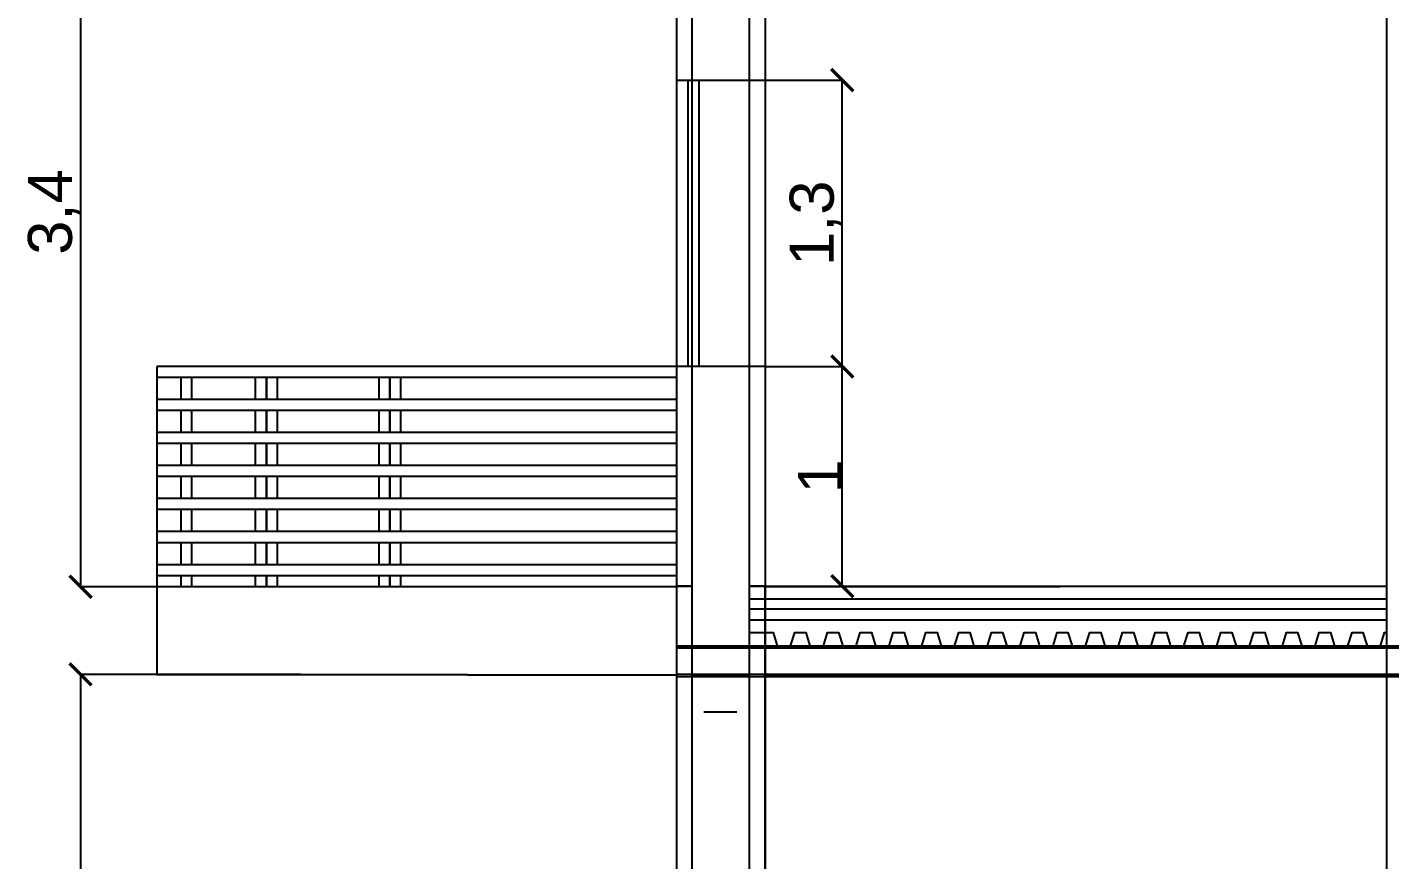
# Model space of a CAD drawing. Header units: millimetres. Extents: x 2459 to 3981, y 1231 to 4850.
# Drawn here: x 3813.01 to 3819.19, y 1246.77 to 1250.55 of the extents above; entities that cross this region are included whole.
import ezdxf

# ---------------------------------------------------------------- set-up
doc = ezdxf.new("R2010")
doc.units = ezdxf.units.MM
doc.layers.add('IPE 300', color=5, linetype='Continuous', lineweight=30)
doc.styles.get("Standard").update_dxf_attribs({"font": 'arial.ttf'})

# ---------------------------------------------------------------- blocks, each defined once
blk = doc.blocks.new('_ArchTick')
at = {"color": 0, "linetype": 'ByBlock', "const_width": 0.15}
blk.add_lwpolyline([(-0.5, -0.5), (0.5, 0.5)], dxfattribs=at)

msp = doc.modelspace()

# ---------------------------------------------------------------- linework, layer by layer
at = {"ltscale": 0.01}
for p, q in [((3815.954815, 1243.114923), (3815.954815, 1255.653101)), ((3816.354815, 1255.215233), (3816.354815, 1248.015233)), ((3815.954815, 1249.013062), (3815.954815, 1250.313062)), ((3815.954815, 1250.313062), (3816.354815, 1250.313062)), ((3816.004815, 1250.313062), (3816.004815, 1249.013062)), ((3816.054815, 1250.313062), (3816.054815, 1249.013062)), ((3816.354815, 1250.313062), (3816.705306, 1250.313062)), ((3816.705306, 1249.013062), (3816.705306, 1250.313062)), ((3813.594815, 1249.013062, 1), (3813.594815, 1247.613062, 1)), ((3815.954815, 1249.013062), (3813.594815, 1249.013062, 1)), ((3813.753859, 1249.013062, 0.101277), (3813.703859, 1249.013062, 0.101277)), ((3814.091655, 1249.013062, 0.101277), (3814.041655, 1249.013062, 0.101277)), ((3814.141655, 1249.013062, 0.101277), (3814.091655, 1249.013062, 0.101277)), ((3814.651663, 1249.013062, 0.101277), (3814.601663, 1249.013062, 0.101277)), ((3814.701663, 1249.013062, 0.101277), (3814.651663, 1249.013062, 0.101277)), ((3816.354815, 1249.013062), (3815.954815, 1249.013062)), ((3816.354815, 1249.013062), (3816.705306, 1249.013062)), ((3816.354815, 1249.013062), (3816.705306, 1249.013062)), ((3816.705306, 1248.015233), (3816.705306, 1249.013062)), ((3815.004815, 1248.963062, 0.402542), (3813.594815, 1248.963062, 1)), ((3813.703859, 1248.963062, 0.102336), (3813.703859, 1248.863062, 0.104454)), ((3813.753859, 1248.863062, 0.251231), (3813.753859, 1248.963062, 0.151262)), ((3814.041655, 1248.963062, 0.102336), (3814.041655, 1248.863062, 0.104454)), ((3814.091655, 1248.963062, 0.102336), (3814.091655, 1248.863062, 0.104454)), ((3814.091655, 1248.863062, 0.251231), (3814.091655, 1248.963062, 0.151262)), ((3814.141655, 1248.863062, 0.251231), (3814.141655, 1248.963062, 0.151262)), ((3814.601663, 1248.963062, 0.102336), (3814.601663, 1248.863062, 0.104454)), ((3814.651663, 1248.963062, 0.102336), (3814.651663, 1248.863062, 0.104454)), ((3814.651663, 1248.863062, 0.251231), (3814.651663, 1248.963062, 0.151262)), ((3814.701663, 1248.863062, 0.251231), (3814.701663, 1248.963062, 0.151262)), ((3815.054815, 1248.963062, 0.381356), (3815.004815, 1248.963062, 0.402542)), ((3815.954815, 1248.963062), (3815.054815, 1248.963062, 0.381356)), ((3815.004815, 1248.863062, 0.402542), (3813.594815, 1248.863062, 1)), ((3815.004815, 1248.863062, 0.402542), (3813.594815, 1248.863062, 1)), ((3815.054815, 1248.863062, 0.381356), (3815.004815, 1248.863062, 0.402542)), ((3815.954815, 1248.863062), (3815.054815, 1248.863062, 0.381356)), ((3815.954815, 1248.863062), (3815.054815, 1248.863062, 0.381356)), ((3815.004815, 1248.813062, 0.402542), (3813.594815, 1248.813062, 1)), ((3813.703859, 1248.813062, 0.105513), (3813.703859, 1248.713062, 0.107631)), ((3813.753859, 1248.713062, 0.401184), (3813.753859, 1248.813062, 0.301215)), ((3814.041655, 1248.813062, 0.105513), (3814.041655, 1248.713062, 0.107631)), ((3814.091655, 1248.813062, 0.105513), (3814.091655, 1248.713062, 0.107631)), ((3814.091655, 1248.713062, 0.401184), (3814.091655, 1248.813062, 0.301215)), ((3814.141655, 1248.713062, 0.401184), (3814.141655, 1248.813062, 0.301215)), ((3814.601663, 1248.813062, 0.105513), (3814.601663, 1248.713062, 0.107631)), ((3814.651663, 1248.813062, 0.105513), (3814.651663, 1248.713062, 0.107631)), ((3814.651663, 1248.713062, 0.401184), (3814.651663, 1248.813062, 0.301215)), ((3814.701663, 1248.713062, 0.401184), (3814.701663, 1248.813062, 0.301215)), ((3815.054815, 1248.813062, 0.381356), (3815.004815, 1248.813062, 0.402542)), ((3815.954815, 1248.813062), (3815.054815, 1248.813062, 0.381356)), ((3815.004815, 1248.713062, 0.402542), (3813.594815, 1248.713062, 1)), ((3815.004815, 1248.713062, 0.402542), (3813.594815, 1248.713062, 1)), ((3815.054815, 1248.713062, 0.381356), (3815.004815, 1248.713062, 0.402542)), ((3815.954815, 1248.713062), (3815.054815, 1248.713062, 0.381356)), ((3815.954815, 1248.713062), (3815.054815, 1248.713062, 0.381356)), ((3815.004815, 1248.663062, 0.402542), (3813.594815, 1248.663062, 1)), ((3813.703859, 1248.663062, 0.10869), (3813.703859, 1248.563062, 0.110808)), ((3813.753859, 1248.563062, 0.551138), (3813.753859, 1248.663062, 0.451169)), ((3814.041655, 1248.663062, 0.10869), (3814.041655, 1248.563062, 0.110808)), ((3814.091655, 1248.663062, 0.10869), (3814.091655, 1248.563062, 0.110808)), ((3814.091655, 1248.563062, 0.551138), (3814.091655, 1248.663062, 0.451169)), ((3814.141655, 1248.563062, 0.551138), (3814.141655, 1248.663062, 0.451169)), ((3814.601663, 1248.663062, 0.10869), (3814.601663, 1248.563062, 0.110808)), ((3814.651663, 1248.663062, 0.10869), (3814.651663, 1248.563062, 0.110808)), ((3814.651663, 1248.563062, 0.551138), (3814.651663, 1248.663062, 0.451169)), ((3814.701663, 1248.563062, 0.551138), (3814.701663, 1248.663062, 0.451169)), ((3815.054815, 1248.663062, 0.381356), (3815.004815, 1248.663062, 0.402542)), ((3815.954815, 1248.663062), (3815.054815, 1248.663062, 0.381356)), ((3815.004815, 1248.563062, 0.402542), (3813.594815, 1248.563062, 1)), ((3815.004815, 1248.563062, 0.402542), (3813.594815, 1248.563062, 1)), ((3815.054815, 1248.563062, 0.381356), (3815.004815, 1248.563062, 0.402542)), ((3815.954815, 1248.563062), (3815.054815, 1248.563062, 0.381356)), ((3815.954815, 1248.563062), (3815.054815, 1248.563062, 0.381356)), ((3815.004815, 1248.513062, 0.402542), (3813.594815, 1248.513062, 1)), ((3813.703859, 1248.513062, 0.111867), (3813.703859, 1248.413062, 0.113985)), ((3813.753859, 1248.413062, 0.701091), (3813.753859, 1248.513062, 0.601122)), ((3814.041655, 1248.513062, 0.111867), (3814.041655, 1248.413062, 0.113985)), ((3814.091655, 1248.513062, 0.111867), (3814.091655, 1248.413062, 0.113985)), ((3814.091655, 1248.413062, 0.701091), (3814.091655, 1248.513062, 0.601122)), ((3814.141655, 1248.413062, 0.701091), (3814.141655, 1248.513062, 0.601122)), ((3814.601663, 1248.513062, 0.111867), (3814.601663, 1248.413062, 0.113985)), ((3814.651663, 1248.513062, 0.111867), (3814.651663, 1248.413062, 0.113985)), ((3814.651663, 1248.413062, 0.701091), (3814.651663, 1248.513062, 0.601122)), ((3814.701663, 1248.413062, 0.701091), (3814.701663, 1248.513062, 0.601122)), ((3815.054815, 1248.513062, 0.381356), (3815.004815, 1248.513062, 0.402542)), ((3815.954815, 1248.513062), (3815.054815, 1248.513062, 0.381356)), ((3815.004815, 1248.413062, 0.402542), (3813.594815, 1248.413062, 1)), ((3815.004815, 1248.413062, 0.402542), (3813.594815, 1248.413062, 1)), ((3815.004815, 1248.363062, 0.402542), (3813.594815, 1248.363062, 1)), ((3813.703859, 1248.363062, 0.115044), (3813.703859, 1248.263062, 0.117162)), ((3813.753859, 1248.263062, 0.851045), (3813.753859, 1248.363062, 0.751076)), ((3814.041655, 1248.363062, 0.115044), (3814.041655, 1248.263062, 0.117162)), ((3814.091655, 1248.363062, 0.115044), (3814.091655, 1248.263062, 0.117162)), ((3814.091655, 1248.263062, 0.851045), (3814.091655, 1248.363062, 0.751076)), ((3814.141655, 1248.263062, 0.851045), (3814.141655, 1248.363062, 0.751076)), ((3814.601663, 1248.363062, 0.115044), (3814.601663, 1248.263062, 0.117162)), ((3814.651663, 1248.363062, 0.115044), (3814.651663, 1248.263062, 0.117162)), ((3814.651663, 1248.263062, 0.851045), (3814.651663, 1248.363062, 0.751076)), ((3814.701663, 1248.263062, 0.851045), (3814.701663, 1248.363062, 0.751076)), ((3815.054815, 1248.413062, 0.381356), (3815.004815, 1248.413062, 0.402542)), ((3815.054815, 1248.363062, 0.381356), (3815.004815, 1248.363062, 0.402542)), ((3815.954815, 1248.413062), (3815.054815, 1248.413062, 0.381356)), ((3815.954815, 1248.413062), (3815.054815, 1248.413062, 0.381356)), ((3815.954815, 1248.363062), (3815.054815, 1248.363062, 0.381356)), ((3815.004815, 1248.263062, 0.402542), (3813.594815, 1248.263062, 1)), ((3815.004815, 1248.263062, 0.402542), (3813.594815, 1248.263062, 1)), ((3815.054815, 1248.263062, 0.381356), (3815.004815, 1248.263062, 0.402542)), ((3815.954815, 1248.263062), (3815.054815, 1248.263062, 0.381356)), ((3815.954815, 1248.263062), (3815.054815, 1248.263062, 0.381356)), ((3815.004815, 1248.213062, 0.402542), (3813.594815, 1248.213062, 1)), ((3813.703859, 1248.213062, 0.118221), (3813.703859, 1248.113062, 0.120339)), ((3813.753859, 1248.113062, 1.000998), (3813.753859, 1248.213062, 0.901029)), ((3814.041655, 1248.213062, 0.118221), (3814.041655, 1248.113062, 0.120339)), ((3814.091655, 1248.213062, 0.118221), (3814.091655, 1248.113062, 0.120339)), ((3814.091655, 1248.113062, 1.000998), (3814.091655, 1248.213062, 0.901029)), ((3814.141655, 1248.113062, 1.000998), (3814.141655, 1248.213062, 0.901029)), ((3814.601663, 1248.213062, 0.118221), (3814.601663, 1248.113062, 0.120339)), ((3814.651663, 1248.213062, 0.118221), (3814.651663, 1248.113062, 0.120339)), ((3814.651663, 1248.113062, 1.000998), (3814.651663, 1248.213062, 0.901029)), ((3814.701663, 1248.113062, 1.000998), (3814.701663, 1248.213062, 0.901029)), ((3815.054815, 1248.213062, 0.381356), (3815.004815, 1248.213062, 0.402542)), ((3815.954815, 1248.213062), (3815.054815, 1248.213062, 0.381356)), ((3815.004815, 1248.113062, 0.402542), (3813.594815, 1248.113062, 1)), ((3815.004815, 1248.113062, 0.402542), (3813.594815, 1248.113062, 1)), ((3815.054815, 1248.113062, 0.381356), (3815.004815, 1248.113062, 0.402542)), ((3815.954815, 1248.113062), (3815.054815, 1248.113062, 0.381356)), ((3815.954815, 1248.113062), (3815.054815, 1248.113062, 0.381356)), ((3815.004815, 1248.063062, 0.402542), (3813.594815, 1248.063062, 1)), ((3813.703859, 1248.063062, 0.121398), (3813.703859, 1248.012751, 0.122464)), ((3813.753859, 1248.012751, 1.101277), (3813.753859, 1248.063062, 1.050983)), ((3814.041655, 1248.063062, 0.121398), (3814.041655, 1248.012751, 0.122464)), ((3814.091655, 1248.063062, 0.121398), (3814.091655, 1248.012751, 0.122464)), ((3814.091655, 1248.012751, 1.101277), (3814.091655, 1248.063062, 1.050983)), ((3814.141655, 1248.012751, 1.101277), (3814.141655, 1248.063062, 1.050983)), ((3814.601663, 1248.063062, 0.121398), (3814.601663, 1248.012751, 0.122464)), ((3814.651663, 1248.063062, 0.121398), (3814.651663, 1248.012751, 0.122464)), ((3814.651663, 1248.012751, 1.101277), (3814.651663, 1248.063062, 1.050983)), ((3814.701663, 1248.012751, 1.101277), (3814.701663, 1248.063062, 1.050983)), ((3815.054815, 1248.063062, 0.381356), (3815.004815, 1248.063062, 0.402542)), ((3815.954815, 1248.063062), (3815.054815, 1248.063062, 0.381356)), ((3815.004815, 1248.012751, 0.402542), (3813.594815, 1248.012751, 1)), ((3815.054815, 1248.012751, 0.381356), (3815.004815, 1248.012751, 0.402542)), ((3815.954815, 1248.012751), (3815.054815, 1248.012751, 0.381356)), ((3815.954815, 1248.015233), (3816.022315, 1248.015233)), ((3815.954815, 1248.015233), (3816.022315, 1248.015233)), ((3816.282315, 1248.015233), (3819.174815, 1248.015233)), ((3816.282315, 1248.015233), (3819.174815, 1248.015233)), ((3816.354815, 1248.015233), (3816.705306, 1248.015233)), ((3816.354815, 1247.615233), (3816.354815, 1248.015233)), ((3816.354815, 1248.015233), (3819.174815, 1248.015233)), ((3816.354815, 1248.015233), (3816.354815, 1247.615233)), ((3816.354815, 1248.015233), (3819.174815, 1248.015233)), ((3832.254815, 1247.615233), (3815.954815, 1247.615233)), ((3816.354815, 1247.615233), (3816.354815, 1244.315233)), ((3816.354815, 1244.315233), (3816.354815, 1247.615233)), ((3816.354815, 1247.615233), (3822.744815, 1247.615233)), ((3815.004815, 1247.613062, 0.402542), (3813.594815, 1247.613062, 1)), ((3815.004815, 1247.613062, 0.402542), (3815.954815, 1247.613062, 0.402542))]:
    msp.add_line(p, q, dxfattribs=at)
at = {"linetype": 'Continuous', "lineweight": -3, "ltscale": 0.01}
for p, q in [((3816.022315, 1255.615109), (3816.022315, 1239.61719)), ((3816.282315, 1255.615233), (3816.282315, 1239.61719)), ((3819.174815, 1255.615109), (3819.174815, 1239.61719)), ((3815.954815, 1247.745233), (3822.414815, 1247.745233)), ((3815.954815, 1247.735233), (3832.254815, 1247.735233)), ((3816.024815, 1247.615233), (3816.279815, 1247.615233)), ((3815.954815, 1247.605233), (3832.254815, 1247.605233))]:
    msp.add_line(p, q, dxfattribs=at)
for p, q in [((3813.248453, 1251.415233), (3813.248453, 1248.012751)), ((3814.248453, 1248.012751), (3813.248453, 1248.012751)), ((3816.022315, 1248.015233), (3815.954815, 1248.015233)), ((3815.954815, 1248.015233), (3816.022315, 1248.015233)), ((3815.954815, 1247.615233), (3815.954815, 1248.015233)), ((3816.022315, 1248.015233), (3815.954815, 1248.015233)), ((3815.954815, 1248.015233), (3816.022315, 1248.015233)), ((3816.354815, 1248.015233), (3816.282315, 1248.015233)), ((3816.282315, 1248.015233), (3816.354815, 1248.015233)), ((3816.354815, 1248.015233), (3816.282315, 1248.015233)), ((3816.282315, 1248.015233), (3816.354815, 1248.015233)), ((3816.354815, 1248.015233), (3816.354815, 1247.615233)), ((3816.354815, 1248.014157), (3817.693364, 1248.014157)), ((3816.279815, 1247.957418), (3817.693364, 1247.957418)), ((3817.693364, 1247.957418), (3819.031913, 1247.957418)), ((3819.031913, 1247.957418), (3819.174815, 1247.957418)), ((3816.279815, 1247.913375), (3817.693364, 1247.913375)), ((3816.279815, 1247.863225), (3817.693364, 1247.863225)), ((3817.693364, 1247.913375), (3819.031913, 1247.913375)), ((3817.693364, 1247.863225), (3819.031913, 1247.863225)), ((3819.031913, 1247.913375), (3819.174815, 1247.913375)), ((3819.031913, 1247.863225), (3819.174815, 1247.863225)), ((3814.248453, 1247.615233), (3813.248453, 1247.615233)), ((3813.248453, 1247.615233), (3813.248453, 1244.314923)), ((3816.354815, 1247.615233), (3815.954815, 1247.615233)), ((3816.354815, 1247.615233), (3815.954815, 1247.615233)), ((3816.354815, 1247.615233), (3815.954815, 1247.615233)), ((3816.354815, 1247.615233), (3815.954815, 1247.615233)), ((3816.354815, 1247.615233), (3832.254815, 1247.615233)), ((3816.354815, 1247.615233), (3832.254815, 1247.615233))]:
    msp.add_line(p, q)
for points in [[(3816.279815, 1247.805843), (3816.391009, 1247.805843), (3816.409596, 1247.745357), (3816.47093, 1247.745357), (3816.489517, 1247.805843), (3816.539857, 1247.805843), (3816.558444, 1247.745357), (3816.619778, 1247.745357), (3816.638365, 1247.805843), (3816.688705, 1247.805843), (3816.707292, 1247.745357), (3816.768625, 1247.745357), (3816.787213, 1247.805843), (3816.837552, 1247.805843), (3816.85614, 1247.745357), (3816.917473, 1247.745357), (3816.93606, 1247.805843), (3816.9864, 1247.805843), (3817.004987, 1247.745357), (3817.066321, 1247.745357), (3817.084908, 1247.805843), (3817.135248, 1247.805843), (3817.153835, 1247.745357), (3817.215168, 1247.745357), (3817.233756, 1247.805843), (3817.284095, 1247.805843), (3817.302683, 1247.745357), (3817.364016, 1247.745357)], [(3817.364016, 1247.745357), (3817.364016, 1247.745357), (3817.364016, 1247.745357), (3817.364016, 1247.745357), (3817.382603, 1247.805843), (3817.432943, 1247.805843), (3817.45153, 1247.745357), (3817.512864, 1247.745357), (3817.531451, 1247.805843), (3817.581791, 1247.805843), (3817.600378, 1247.745357), (3817.661711, 1247.745357), (3817.680299, 1247.805843), (3817.693364, 1247.805843)], [(3817.693364, 1247.805843), (3817.729558, 1247.805843), (3817.748145, 1247.745357), (3817.809479, 1247.745357), (3817.828066, 1247.805843), (3817.878406, 1247.805843), (3817.896993, 1247.745357), (3817.958326, 1247.745357), (3817.976914, 1247.805843), (3818.027253, 1247.805843), (3818.045841, 1247.745357), (3818.107174, 1247.745357), (3818.125761, 1247.805843), (3818.176101, 1247.805843), (3818.194688, 1247.745357), (3818.256022, 1247.745357), (3818.274609, 1247.805843), (3818.324949, 1247.805843), (3818.343536, 1247.745357), (3818.404869, 1247.745357), (3818.423457, 1247.805843), (3818.473796, 1247.805843), (3818.492384, 1247.745357), (3818.553717, 1247.745357), (3818.572304, 1247.805843), (3818.622644, 1247.805843), (3818.641231, 1247.745357), (3818.702565, 1247.745357)], [(3818.702565, 1247.745357), (3818.702565, 1247.745357), (3818.702565, 1247.745357), (3818.702565, 1247.745357), (3818.721152, 1247.805843), (3818.771492, 1247.805843), (3818.790079, 1247.745357), (3818.851412, 1247.745357), (3818.87, 1247.805843), (3818.920339, 1247.805843), (3818.938927, 1247.745357), (3819.00026, 1247.745357), (3819.018847, 1247.805843), (3819.031913, 1247.805843)], [(3819.031913, 1247.805843), (3819.068107, 1247.805843), (3819.086694, 1247.745357), (3819.148027, 1247.745357), (3819.166615, 1247.805843), (3819.174815, 1247.805843)]]:
    msp.add_lwpolyline(points)
at = {"layer": 'IPE 300', "linetype": 'Continuous', "lineweight": -3, "ltscale": 0.01}
for p, q in [((3816.077315, 1247.745233), (3816.227315, 1247.745233)), ((3816.077315, 1247.445233), (3816.227315, 1247.445233))]:
    msp.add_line(p, q, dxfattribs=at)

# ---------------------------------------------------------------- block references
at = {"ltscale": 0.01, "xscale": 0.1, "yscale": 0.1, "zscale": 0.1}
for p, rotation in [((3816.705306, 1250.313062), 90), ((3816.705306, 1249.013062), 90), ((3816.705306, 1249.013062), 270), ((3816.705306, 1248.015233), 270)]:
    msp.add_blockref('_ArchTick', p, dxfattribs=dict(at, rotation=rotation))
at = {"xscale": 0.1, "yscale": 0.1, "zscale": 0.1}
for p, rotation in [((3813.248453, 1248.012751), 270), ((3813.248453, 1247.615233), 90)]:
    msp.add_blockref('_ArchTick', p, dxfattribs=dict(at, rotation=rotation))

# ---------------------------------------------------------------- texts
at = {"insert": (3813.128262, 1249.713992), "char_height": 0.2, "attachment_point": 5, "rotation": 90}
msp.add_mtext('3,4', dxfattribs=at)
at = {"ltscale": 0.01, "char_height": 0.2, "attachment_point": 5, "rotation": 90}
for s, insert in [('1,3', (3816.585115, 1249.663062)), ('1', (3816.604897, 1248.514147))]:
    msp.add_mtext(s, dxfattribs=dict(at, insert=insert))

doc.saveas('drawing.dxf')
